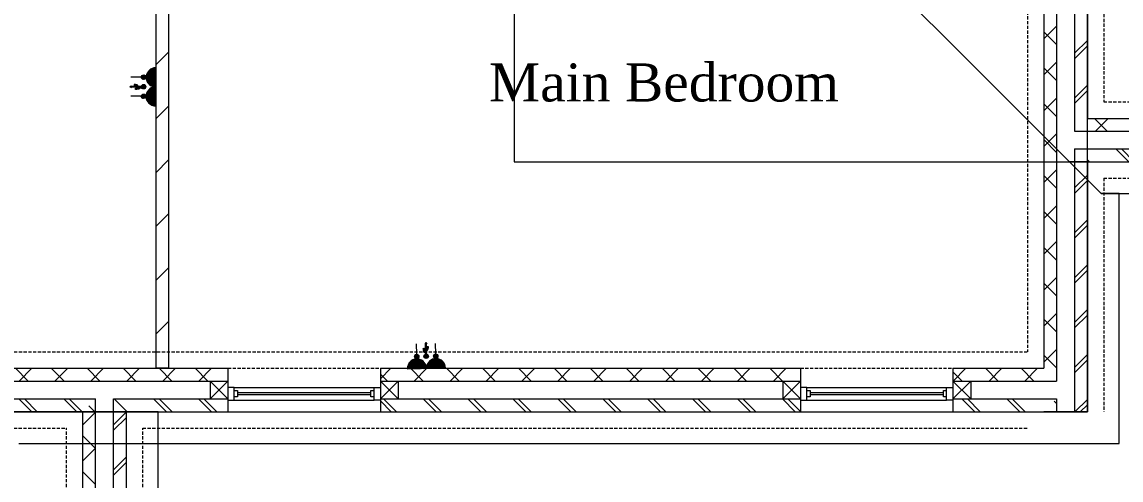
# Model space of a CAD drawing. Header units: millimetres. Extents: x -84100 to 168200, y 1000 to 58400.
# Drawn here: x 19504 to 28157, y 41045 to 44654 of the extents above; entities that cross this region are included whole.
import ezdxf

# ---------------------------------------------------------------- set-up
doc = ezdxf.new("R2010")
doc.units = ezdxf.units.MM
doc.header["$LTSCALE"] = 100
doc.linetypes.add('HIDDEN', pattern=[0.375, 0.25, -0.125])
for name, color, linetype, true_color in [('Block Cavity', 156, 'Continuous', 0x004080), ('Block Fill', 9, 'Continuous', 0xc0c0c0), ('Block Wall', 156, 'Continuous', 0x004080), ('Brick Cavity', 156, 'Continuous', 0x004080), ('Brick Fill', 1, 'Continuous', 0xff0000), ('Brick Wall', 156, 'Continuous', 0x004080), ('Cavity Fill', 6, 'Continuous', 0xff00ff), ('Electrical', 176, 'Continuous', 0x000080), ('Foundations', 6, 'HIDDEN', 0xff00ff), ('Roof', 1, 'Continuous', 0xff0000), ('Roof Perimeter', 1, 'Continuous', 0xff0000), ('Stud Wall', 156, 'Continuous', 0x004080), ('Walls', 156, 'Continuous', 0x004080)]:
    doc.layers.add(name, color=color, linetype=linetype, true_color=true_color)
for name, color, linetype in [('Opening Header', 7, 'HIDDEN'), ('Roof Line - Eaves', 7, 'Continuous'), ('Roof Line - Gable', 7, 'Continuous'), ('Roof Line - Valley', 7, 'Continuous'), ('Stud Wall Fill', 7, 'Continuous'), ('Window Detail', 7, 'Continuous'), ('Windows', 7, 'Continuous')]:
    doc.layers.add(name, color=color, linetype=linetype)
doc.styles.add('Times New Roman_00007FFEBFFD5370_00007FFEBFFD5370', font='', dxfattribs={"height": 0.2})
doc.styles.get('Times New Roman_00007FFEBFFD5370_00007FFEBFFD5370').set_extended_font_data('Times New Roman')

# ---------------------------------------------------------------- blocks, each defined once
blk = doc.blocks.new('Block64')
at = {"layer": 'Block Cavity', "color": 156, "linetype": 'Continuous', "lineweight": 18, "true_color": 0x004080}
for p, q in [((5020.714216, 242), (9917.714216, 242)), ((9917.714216, 242), (9917.714216, 102)), ((11117.714216, 242), (14425.714216, 242)), ((11117.714216, 242), (11117.714216, 102)), ((14425.714216, 242), (14425.714216, 102)), ((15625.714216, 242), (16442, 242)), ((15625.714216, 242), (15625.714216, 102))]:
    blk.add_line(p, q, dxfattribs=at)
at = {"layer": 'Block Cavity', "color": 6, "linetype": 'Continuous', "lineweight": 5, "true_color": 0xff00ff}
for p, q in [((9777.714216, 242), (9777.714216, 102)), ((14285.714216, 242), (14285.714216, 102))]:
    blk.add_line(p, q, dxfattribs=at)
at = {"layer": 'Block Fill', "color": 9, "linetype": 'Continuous', "lineweight": 5, "true_color": 0xc0c0c0}
for p, q in [((8344.060773, 242), (8244.060773, 342)), ((8272.790649, 242), (8372.790649, 342)), ((8626.903486, 242), (8526.903486, 342)), ((8555.633362, 242), (8655.633362, 342)), ((8909.746198, 242), (8809.746198, 342)), ((8838.476074, 242), (8938.476074, 342)), ((9192.588911, 242), (9092.588911, 342)), ((9121.318787, 242), (9221.318787, 342)), ((9475.431623, 242), (9375.431623, 342)), ((9404.161499, 242), (9504.161499, 342)), ((9758.274336, 242), (9658.274336, 342)), ((9687.004212, 242), (9787.004212, 342)), ((11201.217774, 342), (11117.714216, 258.496442)), ((11172.487898, 242), (11117.714216, 296.773682)), ((11455.330611, 242), (11355.330611, 342)), ((11384.060486, 242), (11484.060486, 342)), ((11738.173323, 242), (11638.173323, 342)), ((11666.903199, 242), (11766.903199, 342)), ((12021.016036, 242), (11921.016036, 342)), ((11949.745911, 242), (12049.745911, 342)), ((12303.858748, 242), (12203.858748, 342)), ((12232.588624, 242), (12332.588624, 342)), ((12586.701461, 242), (12486.701461, 342)), ((12515.431336, 242), (12615.431336, 342)), ((12869.544173, 242), (12769.544173, 342)), ((12798.274049, 242), (12898.274049, 342)), ((13152.386886, 242), (13052.386886, 342)), ((13081.116761, 242), (13181.116761, 342)), ((13435.229598, 242), (13335.229598, 342)), ((13363.959474, 242), (13463.959474, 342)), ((13718.07231, 242), (13618.07231, 342)), ((13646.802186, 242), (13746.802186, 342)), ((14000.915023, 242), (13900.915023, 342)), ((13929.644899, 242), (14029.644899, 342)), ((14283.757735, 242), (14183.757735, 342)), ((14212.487611, 242), (14312.487611, 342)), ((15697.971298, 242), (15625.714216, 314.257082)), ((15626.701173, 242), (15726.701173, 342)), ((15980.81401, 242), (15880.81401, 342)), ((15909.543886, 242), (16009.543886, 342)), ((16263.656723, 242), (16163.656723, 342)), ((16192.386598, 242), (16292.386598, 342))]:
    blk.add_line(p, q, dxfattribs=at)
at = {"layer": 'Block Wall', "color": 156, "linetype": 'Continuous', "lineweight": 18, "true_color": 0x004080}
for p, q in [((5020.714216, 342), (9917.714216, 342)), ((9917.714216, 342), (9917.714216, 242)), ((11117.714216, 342), (14425.714216, 342)), ((11117.714216, 342), (11117.714216, 242)), ((14425.714216, 342), (14425.714216, 242)), ((15625.714216, 342), (16342, 342)), ((15625.714216, 342), (15625.714216, 242))]:
    blk.add_line(p, q, dxfattribs=at)
at = {"layer": 'Brick Cavity', "color": 156, "linetype": 'Continuous', "lineweight": 18, "true_color": 0x004080}
for p, q in [((5020.714216, 102), (8875.714216, 102)), ((9015.714216, 102), (9917.714216, 102)), ((11117.714216, 102), (14425.714216, 102)), ((15625.714216, 102), (16442, 102))]:
    blk.add_line(p, q, dxfattribs=at)
at = {"layer": 'Brick Fill', "color": 1, "linetype": 'Continuous', "lineweight": 5, "true_color": 0xff0000}
for p, q in [((8373.928739, 0), (8271.928739, 102)), ((8416.355146, 0), (8314.355146, 102)), ((8727.48213, 0), (8625.48213, 102)), ((8769.908537, 0), (8667.908537, 102)), ((9123.461927, 0), (9021.461927, 102)), ((9434.588911, 0), (9332.588911, 102)), ((9477.015318, 0), (9375.015318, 102)), ((9788.142301, 0), (9686.142301, 102)), ((9830.568708, 0), (9728.568708, 102)), ((11244.782271, 0), (11142.782271, 102)), ((11555.909254, 0), (11453.909254, 102)), ((11598.335661, 0), (11496.335661, 102)), ((11909.462645, 0), (11807.462645, 102)), ((11951.889052, 0), (11849.889052, 102)), ((12263.016036, 0), (12161.016036, 102)), ((12305.442443, 0), (12203.442443, 102)), ((12616.569426, 0), (12514.569426, 102)), ((12658.995833, 0), (12556.995833, 102)), ((12970.122817, 0), (12868.122817, 102)), ((13012.549224, 0), (12910.549224, 102)), ((13323.676207, 0), (13221.676207, 102)), ((13366.102614, 0), (13264.102614, 102)), ((13677.229598, 0), (13575.229598, 102)), ((13719.656005, 0), (13617.656005, 102)), ((14030.782989, 0), (13928.782989, 102)), ((14073.209395, 0), (13971.209395, 102)), ((14384.336379, 0), (14282.336379, 102)), ((14324.762786, 102), (14425.714216, 1.04857)), ((15798.549942, 0), (15696.549942, 102)), ((15840.976348, 0), (15738.976348, 102)), ((16152.103332, 0), (16050.103332, 102)), ((16194.529739, 0), (16092.529739, 102)), ((11202.355864, 0), (11117.714216, 84.641648))]:
    blk.add_line(p, q, dxfattribs=at)
at = {"layer": 'Brick Wall', "color": 156, "linetype": 'Continuous', "lineweight": 18, "true_color": 0x004080}
for p, q in [((9917.714216, 102), (9917.714216, 0)), ((11117.714216, 102), (11117.714216, 0)), ((14425.714216, 102), (14425.714216, 0)), ((15625.714216, 102), (15625.714216, 0)), ((5020.714216, 0), (8775.714216, 0)), ((9117.714216, 0), (9917.714216, 0)), ((11117.714216, 0), (14425.714216, 0)), ((15625.714216, 0), (16342, 0))]:
    blk.add_line(p, q, dxfattribs=at)
at = {"layer": 'Cavity Fill', "color": 6, "linetype": 'Continuous', "lineweight": 5, "true_color": 0xff00ff}
for p, q in [((9917.714216, 242), (9777.714216, 102)), ((9777.714216, 242), (9917.714216, 102)), ((11117.714216, 242), (11257.714216, 102)), ((11257.714216, 242), (11117.714216, 102)), ((11257.714216, 242), (11257.714216, 102)), ((14425.714216, 242), (14285.714216, 102)), ((14285.714216, 242), (14425.714216, 102)), ((15625.714216, 242), (15765.714216, 102)), ((15765.714216, 242), (15625.714216, 102)), ((15765.714216, 242), (15765.714216, 102))]:
    blk.add_line(p, q, dxfattribs=at)
at = {"layer": 'Foundations', "color": 6, "linetype": 'HIDDEN', "lineweight": 5, "true_color": 0xff00ff}
for p, q in [((471, 471), (9398.429424, 471)), ((9398.429424, 471), (16213, 471)), ((2194.714216, -129), (8646.714216, -129)), ((9246.714216, -129), (16213, -129))]:
    blk.add_line(p, q, dxfattribs=at)
blk = doc.blocks.new('Block94')
at = {"layer": 'Block Cavity', "color": 156, "linetype": 'Continuous', "lineweight": 18, "true_color": 0x004080}
for p, q in [((-102, 242), (2145, 242)), ((2145, 242), (2145, 102)), ((3345, 242), (4100, 242)), ((3345, 242), (3345, 102))]:
    blk.add_line(p, q, dxfattribs=at)
at = {"layer": 'Block Cavity', "color": 6, "linetype": 'Continuous', "lineweight": 5, "true_color": 0xff00ff}
blk.add_line((2005, 242), (2005, 102), dxfattribs=at)
at = {"layer": 'Block Fill', "color": 9, "linetype": 'Continuous', "lineweight": 5, "true_color": 0xc0c0c0}
for p, q in [((155.924156, 242), (55.924156, 342)), ((63.490015, 242), (163.490015, 342)), ((438.766868, 242), (338.766868, 342)), ((346.332728, 242), (446.332728, 342)), ((721.609581, 242), (621.609581, 342)), ((629.17544, 242), (729.17544, 342)), ((1004.452293, 242), (904.452293, 342)), ((912.018153, 242), (1012.018153, 342)), ((1287.295006, 242), (1187.295006, 342)), ((1194.860865, 242), (1294.860865, 342)), ((1570.137718, 242), (1470.137718, 342)), ((1477.703578, 242), (1577.703578, 342)), ((1852.980431, 242), (1752.980431, 342)), ((1760.54629, 242), (1860.54629, 342)), ((2135.823143, 242), (2035.823143, 342)), ((2043.389003, 242), (2143.389003, 342)), ((3550.036705, 242), (3450.036705, 342)), ((3457.602565, 242), (3557.602565, 342)), ((3832.879418, 242), (3732.879418, 342)), ((3740.445278, 242), (3840.445278, 342)), ((4023.28799, 242), (4061.643995, 280.356005))]:
    blk.add_line(p, q, dxfattribs=at)
at = {"layer": 'Block Wall', "color": 156, "linetype": 'Continuous', "lineweight": 18, "true_color": 0x004080}
for p, q in [((0, 342), (2145, 342)), ((2145, 342), (2145, 242)), ((3345, 342), (4000, 342)), ((3345, 342), (3345, 242))]:
    blk.add_line(p, q, dxfattribs=at)
at = {"layer": 'Brick Cavity', "color": 156, "linetype": 'Continuous', "lineweight": 18, "true_color": 0x004080}
for p, q in [((-102, 102), (2145, 102)), ((3345, 102), (4240, 102))]:
    blk.add_line(p, q, dxfattribs=at)
at = {"layer": 'Brick Fill', "color": 1, "linetype": 'Continuous', "lineweight": 5, "true_color": 0xff0000}
for p, q in [((327.213478, 0), (225.213478, 102)), ((369.639884, 0), (267.639884, 102)), ((680.766868, 0), (578.766868, 102)), ((723.193275, 0), (621.193275, 102)), ((1034.320259, 0), (932.320259, 102)), ((1076.746666, 0), (974.746666, 102)), ((1387.873649, 0), (1285.873649, 102)), ((1430.300056, 0), (1328.300056, 102)), ((1741.42704, 0), (1639.42704, 102)), ((1783.853447, 0), (1681.853447, 102)), ((2094.980431, 0), (1992.980431, 102)), ((2137.406837, 0), (2035.406837, 102)), ((3509.193993, 0), (3407.193993, 102)), ((3551.6204, 0), (3449.6204, 102)), ((3862.747384, 0), (3760.747384, 102)), ((3905.17379, 0), (3803.17379, 102)), ((4216.300774, 0), (4114.300774, 102)), ((4258.727181, 0), (4156.727181, 102)), ((16.086494, 0), (0, 16.086494))]:
    blk.add_line(p, q, dxfattribs=at)
at = {"layer": 'Brick Wall', "color": 156, "linetype": 'Continuous', "lineweight": 18, "true_color": 0x004080}
for p, q in [((2145, 102), (2145, 0)), ((3345, 102), (3345, 0)), ((0, 0), (2145, 0)), ((3345, 0), (4342, 0))]:
    blk.add_line(p, q, dxfattribs=at)
at = {"layer": 'Cavity Fill', "color": 6, "linetype": 'Continuous', "lineweight": 5, "true_color": 0xff00ff}
for p, q in [((2145, 242), (2005, 102)), ((2005, 242), (2145, 102)), ((3345, 242), (3485, 102)), ((3485, 242), (3345, 102)), ((3485, 242), (3485, 102))]:
    blk.add_line(p, q, dxfattribs=at)
at = {"layer": 'Foundations', "color": 6, "linetype": 'HIDDEN', "lineweight": 5, "true_color": 0xff00ff}
for p, q in [((129, 471), (3871, 471)), ((129, -129), (4471, -129))]:
    blk.add_line(p, q, dxfattribs=at)
blk = doc.blocks.new('Block7556')
at = {"layer": 'Stud Wall', "color": 156, "linetype": 'Continuous', "lineweight": 18, "true_color": 0x004080}
for p, q in [((0, 0), (0, -3850)), ((-100, -28.201058), (-100, -3850)), ((0, -3850), (-100, -3850))]:
    blk.add_line(p, q, dxfattribs=at)
at = {"layer": 'Stud Wall Fill', "color": 7, "linetype": 'Continuous', "lineweight": 5}
for p, q in [((0, -1361.397594), (-100, -1461.397594)), ((0, -1785.661663), (-100, -1885.661663)), ((0, -2209.925731), (-100, -2309.925731)), ((0, -2634.1898), (-100, -2734.1898)), ((0, -3058.453869), (-100, -3158.453869)), ((0, -3482.717937), (-100, -3582.717937))]:
    blk.add_line(p, q, dxfattribs=at)
blk = doc.blocks.new('Block14650')
at = {"layer": 'Block Cavity', "color": 156, "linetype": 'Continuous', "lineweight": 18, "true_color": 0x004080}
for p, q in [((-242, -5602.683021), (-242, -12442)), ((-242, -12582), (-242, -12685))]:
    blk.add_line(p, q, dxfattribs=at)
at = {"layer": 'Block Fill', "color": 9, "linetype": 'Continuous', "lineweight": 5, "true_color": 0xc0c0c0}
for p, q in [((-242, -9646.802186), (-342, -9746.802186)), ((-242, -9791.916152), (-342, -9691.916152)), ((-242, -9929.644899), (-342, -10029.644899)), ((-242, -10074.758865), (-342, -9974.758865)), ((-242, -10212.487611), (-342, -10312.487611)), ((-242, -10357.601577), (-342, -10257.601577)), ((-242, -10495.330324), (-342, -10595.330324)), ((-242, -10640.44429), (-342, -10540.44429)), ((-242, -10778.173036), (-342, -10878.173036)), ((-242, -10923.287002), (-342, -10823.287002)), ((-242, -11061.015749), (-342, -11161.015749)), ((-242, -11206.129715), (-342, -11106.129715)), ((-242, -11343.858461), (-342, -11443.858461)), ((-242, -11488.972427), (-342, -11388.972427)), ((-242, -11626.701173), (-342, -11726.701173)), ((-242, -11771.81514), (-342, -11671.81514)), ((-242, -11909.543886), (-342, -12009.543886)), ((-242, -12054.657852), (-342, -11954.657852)), ((-242, -12192.386598), (-342, -12292.386598)), ((-242, -12337.500565), (-342, -12237.500565)), ((-242, -12620.343277), (-260.98182, -12601.361457))]:
    blk.add_line(p, q, dxfattribs=at)
at = {"layer": 'Block Wall', "color": 156, "linetype": 'Continuous', "lineweight": 18, "true_color": 0x004080}
for p, q in [((-342, -6546.690219), (-342, -12342)), ((-342, -12684), (-342, -12685)), ((-242, -12685), (-342, -12685))]:
    blk.add_line(p, q, dxfattribs=at)
at = {"layer": 'Brick Cavity', "color": 156, "linetype": 'Continuous', "lineweight": 18, "true_color": 0x004080}
for p, q in [((-102, -5602.683021), (-102, -10472.683021)), ((-102, -10612.683021), (-102, -12685))]:
    blk.add_line(p, q, dxfattribs=at)
at = {"layer": 'Brick Fill', "color": 1, "linetype": 'Continuous', "lineweight": 5, "true_color": 0xff0000}
for p, q in [((0, -9758.355577), (-102, -9860.355577)), ((0, -9800.781984), (-102, -9902.781984)), ((0, -10111.908967), (-102, -10213.908967)), ((0, -10154.335374), (-102, -10256.335374)), ((0, -10819.015749), (-102, -10921.015749)), ((0, -10861.442155), (-102, -10963.442155)), ((0, -11172.569139), (-102, -11274.569139)), ((0, -11214.995546), (-102, -11316.995546)), ((0, -11526.12253), (-102, -11628.12253)), ((0, -11568.548937), (-102, -11670.548937)), ((0, -11879.67592), (-102, -11981.67592)), ((0, -11922.102327), (-102, -12024.102327)), ((0, -12233.229311), (-102, -12335.229311)), ((0, -12275.655718), (-102, -12377.655718)), ((0, -12586.782702), (-98.217298, -12685)), ((0, -12629.209108), (-55.790892, -12685))]:
    blk.add_line(p, q, dxfattribs=at)
at = {"layer": 'Brick Wall', "color": 156, "linetype": 'Continuous', "lineweight": 18, "true_color": 0x004080}
for p, q in [((0, -5602.683021), (0, -10372.683021)), ((0, -10714.683021), (0, -12685)), ((0, -12685), (-242, -12685))]:
    blk.add_line(p, q, dxfattribs=at)
at = {"layer": 'Foundations', "color": 6, "linetype": 'HIDDEN', "lineweight": 5, "true_color": 0xff00ff}
for p, q in [((129, -2501.683021), (129, -10243.683021)), ((-471, -6531.119368), (-471, -12213)), ((129, -10843.683021), (129, -12685))]:
    blk.add_line(p, q, dxfattribs=at)
blk = doc.blocks.new('Block15928')
at = {"layer": 'Block Cavity', "color": 156, "linetype": 'Continuous', "lineweight": 18, "true_color": 0x004080}
blk.add_line((-242, 242), (-242, 3604), dxfattribs=at)
at = {"layer": 'Block Fill', "color": 9, "linetype": 'Continuous', "lineweight": 5, "true_color": 0xc0c0c0}
for p, q in [((-242, 3495.18927), (-295.866698, 3549.055968)), ((-242, 3498.39543), (-342, 3398.39543)), ((-242, 3212.346557), (-342, 3312.346557)), ((-242, 3215.552717), (-342, 3115.552717)), ((-242, 2929.503845), (-342, 3029.503845))]:
    blk.add_line(p, q, dxfattribs=at)
at = {"layer": 'Block Wall', "color": 156, "linetype": 'Continuous', "lineweight": 18, "true_color": 0x004080}
blk.add_line((-342, 342), (-342, 3502), dxfattribs=at)
at = {"layer": 'Brick Cavity', "color": 156, "linetype": 'Continuous', "lineweight": 18, "true_color": 0x004080}
blk.add_line((-102, 102), (-102, 3604), dxfattribs=at)
at = {"layer": 'Brick Fill', "color": 1, "linetype": 'Continuous', "lineweight": 5, "true_color": 0xff0000}
for p, q in [((0, 3499.979124), (-102, 3397.979124)), ((0, 3457.552717), (-102, 3355.552717)), ((0, 3146.425733), (-102, 3044.425733)), ((0, 3103.999326), (-102, 3001.999326))]:
    blk.add_line(p, q, dxfattribs=at)
at = {"layer": 'Brick Wall', "color": 156, "linetype": 'Continuous', "lineweight": 18, "true_color": 0x004080}
blk.add_line((0, 0), (0, 3502), dxfattribs=at)
at = {"layer": 'Foundations', "color": 6, "linetype": 'HIDDEN', "lineweight": 5, "true_color": 0xff00ff}
for p, q in [((-471, 471), (-471, 3373)), ((129, -129), (129, 3373))]:
    blk.add_line(p, q, dxfattribs=at)
blk = doc.blocks.new('Block39495')
at = {"layer": 'Electrical', "color": 176, "linetype": 'Continuous', "lineweight": 5, "true_color": 0x000080}
for p, q in [((73.049457, 91.978551), (67.264665, 79.873338)), ((73.263709, 79.980464), (73.049457, 91.978551)), ((73.049457, 91.978551), (79.262752, 80.087589)), ((0, 0), (-1.472979, 82.486849)), ((54.495561, 36.469351), (54.303593, 47.219533)), ((57.602193, 35.698738), (57.380732, 48.10057)), ((60.487461, 36.469404), (60.291663, 47.434049)), ((67.264665, 79.873338), (79.262752, 80.087589)), ((69.27504, -32.707639), (68.688016, 0.165685)), ((79.262752, 80.087589), (69.264346, 79.909046)), ((72.288875, -33.455605), (70.157061, 85.925944)), ((75.293022, -33.661062), (73.263709, 79.980464)), ((78.287918, -33.34848), (76.156105, 86.03307)), ((81.273127, -32.493387), (80.686103, 0.379936)), ((83.496047, 47.025847), (83.281795, 59.023934)), ((86.495569, 47.07941), (86.281317, 59.077497)), ((89.495091, 47.132972), (89.280839, 59.13106)), ((132.795458, -14.327063), (152.22191, 2.573808)), ((133.089023, -18.048092), (155.866519, 1.768163)), ((133.557867, -9.687344), (147.521327, 2.460764)), ((134.00439, -21.228158), (158.889326, 0.421554)), ((149.97609, 2.678144), (148.50311, 85.164994)), ((-72.979437, -113.82114), (13.711417, -38.400732)), ((-72.979437, -113.82114), (13.711417, -38.400732)), ((-72.943912, -109.813805), (9.737719, -37.881391)), ((-72.675312, -105.603696), (5.530945, -37.564825)), ((-72.130899, -101.153632), (1.048357, -37.488215)), ((-71.249085, -96.410032), (-3.77163, -37.70514)), ((-69.935268, -91.290592), (-9.023622, -38.297905)), ((-68.313009, -113.737811), (17.483096, -39.095827)), ((-68.029864, -85.656476), (-14.8672, -39.405347)), ((-65.219726, -79.235247), (-21.615511, -41.2999)), ((-63.646582, -113.654482), (21.07612, -39.946352)), ((-60.678898, -71.308332), (-30.094513, -44.700141)), ((-58.980154, -113.571152), (24.508535, -40.936604)), ((-54.313726, -113.487823), (27.794574, -42.054204)), ((-49.647299, -113.404494), (30.945635, -43.289232)), ((-44.980871, -113.321165), (33.970962, -44.633648)), ((-40.314444, -113.237836), (36.878111, -46.080879)), ((-35.648016, -113.154507), (39.673292, -47.625521)), ((-30.981589, -113.071178), (42.361618, -49.263125)), ((-26.315161, -112.987849), (44.94729, -50.990038)), ((-21.648734, -112.90452), (47.433735, -52.803278)), ((-17.187417, -17.565347), (2.80151, -0.175127)), ((-16.982306, -112.821191), (49.823711, -54.700445)), ((-16.791844, -21.19763), (6.344111, -1.069518)), ((-16.626295, -13.100746), (-1.697786, -0.113052)), ((-15.804741, -24.315286), (9.295181, -2.478537)), ((-14.360078, -27.034868), (11.788692, -4.28563)), ((-12.512521, -29.403936), (13.879309, -6.443237)), ((-12.315879, -112.737862), (52.119389, -56.679651)), ((-12.26933, -5.333789), (-9.992926, -3.353335)), ((-10.273439, -31.43238), (15.578402, -8.941468)), ((-7.649451, -112.654533), (54.322405, -58.739471)), ((-7.616947, -33.09768), (16.860084, -11.802843)), ((-4.465461, -34.332339), (17.646772, -15.094859)), ((-2.983024, -112.571204), (56.433912, -60.878905)), ((-0.629859, -34.971822), (17.749344, -18.982051)), ((1.683404, -112.487875), (58.454598, -63.097351)), ((4.494392, -34.49019), (16.563267, -23.990357)), ((6.349831, -112.404546), (60.384714, -65.394593)), ((11.016259, -112.321217), (62.224072, -67.770794)), ((15.682686, -112.237887), (63.972042, -70.226502)), ((20.349114, -112.154558), (65.627541, -72.762659)), ((25.015542, -112.071229), (67.188999, -75.38063)), ((29.681969, -111.9879), (68.654325, -78.082236)), ((34.348397, -111.904571), (70.020847, -80.869801)), ((39.014824, -111.821242), (71.285236, -83.74622)), ((60.143899, -25.444107), (59.822026, -7.419224)), ((63.209908, -29.113812), (62.755061, -3.642394)), ((66.249969, -31.330479), (65.714043, -1.318601)), ((71.679817, -111.237939), (159.142272, -35.146243)), ((76.346244, -111.15461), (163.14638, -35.639128)), ((77.358956, -102.3207), (154.899951, -34.860602)), ((77.946147, -97.83342), (150.374586, -34.821208)), ((78.881483, -93.043255), (145.501076, -35.084698)), ((80.266059, -87.862256), (140.178327, -35.739022)), ((81.012672, -111.071281), (166.94467, -36.311071)), ((82.273267, -82.139571), (134.232944, -36.935032)), ((84.2471, -31.009101), (83.711174, -0.997224)), ((85.253359, -75.570484), (127.314679, -38.977444)), ((85.679099, -110.987952), (170.56141, -37.140963)), ((87.206082, -28.685308), (86.751235, -3.213891)), ((90.139117, -24.908478), (89.817244, -6.883595)), ((90.194736, -67.295094), (118.435127, -42.72616)), ((90.345527, -110.904622), (174.015283, -38.112547)), ((95.011954, -110.821293), (177.320984, -39.213041)), ((99.678382, -110.737964), (180.490261, -40.432222)), ((104.34481, -110.654635), (183.532625, -41.761816)), ((109.011237, -110.571306), (186.455845, -43.195064)), ((113.677665, -110.487977), (189.266303, -44.726416)), ((118.344092, -110.404648), (191.969251, -46.351299)), ((123.01052, -110.321319), (194.569009, -48.065957)), ((127.676947, -110.23799), (197.069105, -49.867321)), ((132.343375, -110.154661), (199.472385, -51.752914)), ((135.389778, -23.99931), (161.442112, -1.333969)), ((137.009802, -110.071332), (201.781096, -53.720781)), ((137.182696, -26.415913), (163.587368, -3.444042)), ((139.366551, -28.492403), (165.341687, -5.894226)), ((141.67623, -109.988003), (203.996948, -55.769435)), ((141.961702, -30.21107), (166.684709, -8.702234)), ((145.036573, -31.512383), (167.548013, -11.927595)), ((146.342657, -109.904674), (206.121157, -57.897817)), ((148.757155, -32.251933), (167.765605, -15.71472)), ((151.009085, -109.821345), (208.154477, -60.105272)), ((153.618056, -31.999413), (166.842877, -20.493916)), ((155.675512, -109.738016), (210.097218, -62.39153)), ((160.34194, -109.654687), (211.949253, -64.756702)), ((165.008367, -109.571357), (213.710016, -67.20128)), ((169.674795, -109.488028), (215.378486, -69.726152)), ((174.341223, -109.404699), (216.953164, -72.332622)), ((179.00765, -109.32137), (218.432036, -75.022443)), ((183.674078, -109.238041), (219.812513, -77.797867)), ((188.340505, -109.154712), (221.091363, -80.661705)), ((193.006933, -109.071383), (222.264615, -83.617414)), ((-72.979437, -113.82114), (226.972743, -108.464851)), ((43.681252, -111.737913), (72.443406, -86.715049)), ((48.347679, -111.654584), (73.490383, -89.780616)), ((53.014107, -111.571255), (74.420121, -92.948179)), ((57.680534, -111.487926), (75.22527, -96.224134)), ((62.346962, -111.404597), (75.896848, -99.616295)), ((67.013389, -111.321268), (76.423789, -103.134289)), ((76.553168, -104.229276), (77.193016, -104.21785)), ((197.67336, -108.988054), (223.327426, -86.669205)), ((202.339788, -108.904725), (224.273913, -89.822196)), ((207.006215, -108.821396), (225.096925, -93.082611)), ((211.672643, -108.738067), (225.78773, -96.458044)), ((216.33907, -108.654738), (226.335587, -99.957841)), ((221.005498, -108.571409), (226.727137, -103.593624)), ((225.671925, -108.48808), (226.945521, -107.380061))]:
    blk.add_line(p, q, dxfattribs=at)
for points in [[(71.535382, 8.710227), (71.507603, 8.711832), (71.426201, 8.717369), (71.294075, 8.727925), (71.114126, 8.744585), (70.889252, 8.768433), (70.622355, 8.800554), (70.316333, 8.842035), (69.974088, 8.89396), (69.598519, 8.957414), (69.192526, 9.033482), (68.759009, 9.123251), (68.300867, 9.227804), (67.821002, 9.348227), (67.322312, 9.485606), (66.807699, 9.641025), (66.280061, 9.81557), (65.742299, 10.010326), (65.197312, 10.226377), (64.648001, 10.46481), (64.097266, 10.72671), (63.548007, 11.013161), (63.003123, 11.325249), (62.465514, 11.664059), (61.938081, 12.030676), (61.423724, 12.426186), (60.925341, 12.851673), (60.445835, 13.308224), (59.988103, 13.796922), (59.555047, 14.318853), (59.149566, 14.875103), (58.774561, 15.466756), (58.43293, 16.094898), (58.117591, 16.760303), (57.819222, 17.460574), (57.537367, 18.19204), (57.271569, 18.951029), (57.021372, 19.733868), (56.78632, 20.536886), (56.565956, 21.356412), (56.359823, 22.188773), (56.167466, 23.030297), (55.988428, 23.877313), (55.822253, 24.72615), (55.668483, 25.573134), (55.526664, 26.414595), (55.396338, 27.24686), (55.277049, 28.066258), (55.168341, 28.869117), (55.069756, 29.651765), (54.98084, 30.41053), (54.901136, 31.141741), (54.830186, 31.841726), (54.767535, 32.506812), (54.712726, 33.133329), (54.665304, 33.717604), (54.62481, 34.255965), (54.59079, 34.744741), (54.562787, 35.18026), (54.540344, 35.558849), (54.523005, 35.876839), (54.510314, 36.130555), (54.501813, 36.316327), (54.497048, 36.430483), (54.495561, 36.469351)], [(71.481866, 11.451109), (71.458156, 11.455464), (71.388696, 11.4689), (71.275986, 11.491971), (71.122529, 11.525231), (70.930828, 11.569237), (70.703384, 11.624542), (70.442699, 11.691701), (70.151276, 11.771269), (69.831616, 11.8638), (69.486222, 11.969851), (69.117596, 12.089974), (68.72824, 12.224726), (68.320656, 12.374661), (67.897346, 12.540333), (67.460812, 12.722298), (67.013556, 12.92111), (66.558081, 13.137324), (66.096889, 13.371494), (65.632481, 13.624177), (65.167359, 13.895925), (64.704027, 14.187295), (64.244986, 14.49884), (63.792737, 14.831116), (63.349784, 15.184677), (62.918628, 15.560079), (62.501771, 15.957875), (62.101716, 16.378621), (61.720965, 16.822872), (61.362019, 17.291182), (61.027381, 17.784106), (60.719552, 18.302199), (60.441036, 18.846015), (60.185793, 19.41696), (59.945805, 20.014129), (59.720603, 20.634614), (59.509717, 21.275508), (59.312679, 21.9339), (59.129019, 22.606883), (58.95827, 23.291549), (58.79996, 23.984988), (58.653623, 24.684293), (58.518788, 25.386555), (58.394986, 26.088866), (58.281749, 26.788317), (58.178608, 27.481999), (58.085093, 28.167005), (58.000736, 28.840426), (57.925067, 29.499354), (57.857618, 30.140879), (57.79792, 30.762094), (57.745503, 31.36009), (57.699899, 31.931959), (57.660638, 32.474792), (57.627252, 32.985681), (57.599271, 33.461718), (57.576227, 33.899993), (57.557651, 34.297599), (57.543073, 34.651627), (57.532024, 34.959169), (57.524036, 35.217316), (57.51864, 35.42316), (57.515366, 35.573792), (57.513745, 35.666305), (57.513309, 35.697788)], [(71.433365, 14.452954), (71.414845, 14.456237), (71.360588, 14.466483), (71.272547, 14.484284), (71.152674, 14.510234), (71.002922, 14.544925), (70.825244, 14.588951), (70.621592, 14.642905), (70.39392, 14.707379), (70.144179, 14.782968), (69.874323, 14.870263), (69.586305, 14.969858), (69.282077, 15.082347), (68.963592, 15.208321), (68.632803, 15.348375), (68.291662, 15.503102), (67.942122, 15.673093), (67.586137, 15.858943), (67.225658, 16.061245), (66.862639, 16.280591), (66.499032, 16.517575), (66.13679, 16.77279), (65.777865, 17.046829), (65.424211, 17.340285), (65.077781, 17.65375), (64.740526, 17.987819), (64.4144, 18.343084), (64.101355, 18.720138), (63.803345, 19.119575), (63.522322, 19.541987), (63.260238, 19.987967), (63.019047, 20.458109), (62.800701, 20.953006), (62.600483, 21.473768), (62.412134, 22.019303), (62.235292, 22.586903), (62.069595, 23.173858), (61.914682, 23.777462), (61.770191, 24.395003), (61.635762, 25.023774), (61.511031, 25.661066), (61.395639, 26.30417), (61.289224, 26.950377), (61.191423, 27.596978), (61.101875, 28.241265), (61.02022, 28.880529), (60.946095, 29.51206), (60.87914, 30.133151), (60.818991, 30.741092), (60.765289, 31.333174), (60.717671, 31.90669), (60.675776, 32.458929), (60.639243, 32.987183), (60.60771, 33.488744), (60.580815, 33.960902), (60.558198, 34.400948), (60.539496, 34.806175), (60.524348, 35.173872), (60.512392, 35.501332), (60.503268, 35.785845), (60.496613, 36.024703), (60.492067, 36.215197), (60.489267, 36.354617), (60.487852, 36.440256), (60.487461, 36.469404)], [(77.114886, 32.341339), (77.126723, 32.353351), (77.161383, 32.38878), (77.217589, 32.446713), (77.294065, 32.52624), (77.389532, 32.626448), (77.502715, 32.746426), (77.632337, 32.885262), (77.77712, 33.042043), (77.935787, 33.21586), (78.107062, 33.405799), (78.289668, 33.610949), (78.482328, 33.830399), (78.683764, 34.063236), (78.892701, 34.308549), (79.10786, 34.565426), (79.327966, 34.832955), (79.551741, 35.110225), (79.777908, 35.396325), (80.00519, 35.690341), (80.232311, 35.991363), (80.457994, 36.298478), (80.680961, 36.610776), (80.899935, 36.927344), (81.113641, 37.247271), (81.3208, 37.569644), (81.520136, 37.893553), (81.710373, 38.218085), (81.890232, 38.542329), (82.058437, 38.865373), (82.213712, 39.186305), (82.354779, 39.504213), (82.480362, 39.818187), (82.593466, 40.131388), (82.698161, 40.447045), (82.794762, 40.764346), (82.883586, 41.082478), (82.964949, 41.400626), (83.039166, 41.717978), (83.106553, 42.033721), (83.167428, 42.347042), (83.222104, 42.657127), (83.2709, 42.963163), (83.31413, 43.264338), (83.352111, 43.559838), (83.385159, 43.848849), (83.413589, 44.13056), (83.437718, 44.404156), (83.457862, 44.668824), (83.474337, 44.923752), (83.487458, 45.168126), (83.497543, 45.401133), (83.504906, 45.621959), (83.509864, 45.829793), (83.512733, 46.02382), (83.513829, 46.203228), (83.513468, 46.367203), (83.511966, 46.514932), (83.509638, 46.645602), (83.506802, 46.7584), (83.503773, 46.852512), (83.500867, 46.927126), (83.4984, 46.981429), (83.496688, 47.014607), (83.496047, 47.025847)], [(77.168449, 29.341817), (77.186053, 29.354463), (77.237593, 29.391831), (77.321164, 29.453069), (77.434858, 29.537323), (77.576769, 29.64374), (77.74499, 29.771467), (77.937615, 29.919651), (78.152737, 30.087438), (78.388449, 30.273975), (78.642845, 30.478409), (78.914018, 30.699888), (79.200062, 30.937556), (79.499069, 31.190563), (79.809134, 31.458053), (80.12835, 31.739175), (80.454809, 32.033074), (80.786606, 32.338898), (81.121834, 32.655794), (81.458586, 32.982908), (81.794955, 33.319387), (82.129036, 33.664377), (82.458921, 34.017027), (82.782703, 34.376481), (83.098477, 34.741888), (83.404335, 35.112395), (83.698371, 35.487146), (83.978678, 35.865291), (84.24335, 36.245975), (84.490479, 36.628345), (84.718161, 37.011549), (84.924487, 37.394732), (85.107551, 37.777042), (85.271822, 38.161839), (85.423369, 38.552273), (85.562684, 38.947173), (85.69026, 39.345368), (85.806589, 39.745688), (85.912163, 40.146961), (86.007475, 40.548017), (86.093018, 40.947686), (86.169283, 41.344796), (86.236764, 41.738176), (86.295953, 42.126656), (86.347342, 42.509066), (86.391424, 42.884234), (86.428691, 43.250989), (86.459635, 43.608162), (86.48475, 43.95458), (86.504528, 44.289074), (86.51946, 44.610473), (86.53004, 44.917605), (86.536759, 45.2093), (86.540112, 45.484388), (86.540589, 45.741697), (86.538683, 45.980057), (86.534887, 46.198298), (86.529694, 46.395247), (86.523595, 46.569735), (86.517083, 46.720591), (86.510651, 46.846643), (86.504791, 46.946723), (86.499996, 47.019657), (86.496758, 47.064276), (86.495569, 47.07941)], [(77.222012, 26.342295), (77.244764, 26.354039), (77.311386, 26.388876), (77.419423, 26.446217), (77.566421, 26.525472), (77.749925, 26.626049), (77.967483, 26.747359), (78.21664, 26.888811), (78.494941, 27.049815), (78.799933, 27.229781), (79.129162, 27.428119), (79.480174, 27.644237), (79.850514, 27.877547), (80.237728, 28.127457), (80.639363, 28.393378), (81.052965, 28.674718), (81.476079, 28.970888), (81.906251, 29.281298), (82.341027, 29.605356), (82.777954, 29.942474), (83.214576, 30.29206), (83.648441, 30.653524), (84.077094, 31.026276), (84.49808, 31.409726), (84.908947, 31.803283), (85.307239, 32.206357), (85.690503, 32.618358), (86.056285, 33.038695), (86.402131, 33.466779), (86.725586, 33.902018), (87.024197, 34.343823), (87.295509, 34.791603), (87.537068, 35.244768), (87.754655, 35.706498), (87.956087, 36.179245), (88.141971, 36.661324), (88.312915, 37.151051), (88.469523, 37.646744), (88.612403, 38.146717), (88.742161, 38.649289), (88.859403, 39.152774), (88.964736, 39.65549), (89.058766, 40.155752), (89.142099, 40.651877), (89.215343, 41.142181), (89.279102, 41.62498), (89.333984, 42.098591), (89.380595, 42.561331), (89.419541, 43.011514), (89.451429, 43.447458), (89.476865, 43.867479), (89.496455, 44.269893), (89.510806, 44.653017), (89.520525, 45.015166), (89.526217, 45.354657), (89.528489, 45.669807), (89.527948, 45.958932), (89.525199, 46.220347), (89.520849, 46.45237), (89.515505, 46.653317), (89.509773, 46.821503), (89.504259, 46.955245), (89.49957, 47.05286), (89.496311, 47.112664), (89.495091, 47.132972)]]:
    blk.add_lwpolyline(points, dxfattribs=at)
blk.add_lwpolyline([(80.496525, 46.972284), (92.494612, 47.186535), (92.280361, 59.184623), (80.282274, 58.970371)], close=True, dxfattribs=at)
for centre, radius in [((0.31245, -17.49721), 17.5), ((57.491462, 41.899654), 6.201904), ((74.980572, -16.163851), 17.5), ((150.28854, -14.819066), 17.5)]:
    blk.add_circle(centre, radius, dxfattribs=at)
for centre, start, end in [((2.008608, -112.482067), 6.317461, 181.02303), ((151.984698, -109.803923), 1.02303, 175.728597)]:
    blk.add_arc(centre, 75, start, end, dxfattribs=at)
blk = doc.blocks.new('Block45047')
at = {"layer": 'Electrical', "color": 176, "linetype": 'Continuous', "lineweight": 5, "true_color": 0x000080}
for p, q in [((113.161529, 92.21225), (43.632994, 176.285438)), ((113.194865, 96.879302), (44.931012, 179.423251)), ((113.228201, 101.546354), (46.336235, 182.431431)), ((113.261537, 106.213407), (47.842103, 185.317913)), ((113.294873, 110.880459), (49.443224, 188.089216)), ((113.328209, 115.547512), (51.135161, 190.750706)), ((113.361545, 120.214564), (52.914265, 193.306793)), ((113.394881, 124.881617), (54.777557, 195.761082)), ((113.428217, 129.548669), (56.722632, 198.116479)), ((113.461554, 134.215721), (58.747591, 200.375281)), ((113.49489, 138.882774), (60.850991, 202.539234)), ((113.528226, 143.549826), (63.031804, 204.60958)), ((113.561562, 148.216879), (65.289393, 206.587089)), ((113.594898, 152.883931), (67.623496, 208.472077)), ((113.628234, 157.550983), (70.034221, 210.264415)), ((113.66157, 162.218036), (72.522047, 211.963524)), ((113.694906, 166.885088), (75.087834, 213.568363)), ((113.728242, 171.552141), (77.732849, 215.0774)), ((113.761578, 176.219193), (80.458795, 216.488576)), ((113.794914, 180.886246), (83.267857, 217.799249)), ((113.828251, 185.553298), (86.162766, 219.006117)), ((113.861587, 190.22035), (89.146877, 220.105124)), ((113.894923, 194.887403), (92.22428, 221.091322)), ((113.928259, 199.554455), (95.399944, 221.958703)), ((113.961595, 204.221508), (98.679911, 222.699962)), ((113.994931, 208.88856), (102.071557, 223.306181)), ((114.028267, 213.555613), (105.583955, 223.766388)), ((114.061603, 218.222665), (109.228389, 224.066938)), ((111.96143, -75.801638), (114.104232, 224.190709)), ((114.094939, 222.889717), (113.019101, 224.19061)), ((1.071401, 149.996174), (-81.426494, 150.585444)), ((-44.902711, 87.645312), (-56.902405, 87.731024)), ((-44.881283, 90.645236), (-56.880977, 90.730948)), ((13.022646, 133.274), (1.227356, 147.536744)), ((17.641859, 132.395858), (1.23184, 152.238684)), ((21.369064, 132.596323), (2.128332, 155.862017)), ((24.571016, 133.431917), (3.550077, 158.85022)), ((27.37593, 134.747605), (5.368859, 161.358329)), ((30.856095, 86.461836), (5.381267, 86.643799)), ((29.836593, 136.47956), (7.531893, 163.450173)), ((27.153757, 89.488358), (9.126461, 89.617124)), ((31.967021, 138.61083), (10.025162, 165.1427)), ((33.750017, 141.162212), (12.865863, 166.415116)), ((35.127782, 144.203595), (16.111795, 167.19753)), ((35.960098, 147.904529), (19.903175, 167.320394)), ((35.829157, 152.770224), (24.657813, 166.278497)), ((99.751147, 75.476411), (38.568998, 149.457235)), ((94.985858, 76.531187), (38.71059, 144.578662)), ((104.222348, 74.777242), (38.721494, 153.980202)), ((112.994848, 68.876987), (39.113084, 158.214057)), ((89.841086, 78.044831), (39.231666, 139.24122)), ((113.028184, 73.54404), (39.705898, 162.204594)), ((84.170359, 80.194453), (40.278696, 133.267801)), ((113.061521, 78.211092), (40.472572, 165.984902)), ((113.094857, 82.878145), (41.392606, 169.579769)), ((77.677814, 83.33781), (42.147544, 126.300646)), ((113.128193, 87.545197), (42.450217, 173.008277)), ((69.52852, 88.48449), (45.673142, 117.330168)), ((-90.123915, 75.325673), (-78.081365, 81.239808)), ((-78.124221, 75.239961), (-90.123915, 75.325673)), ((-90.123915, 75.325673), (-78.167077, 69.240114)), ((35.252041, 71.430054), (-84.145496, 72.282893)), ((35.294897, 77.429901), (-84.10264, 78.28274)), ((0, 0), (-82.497895, 0.589271)), ((-78.167077, 69.240114), (-78.081365, 81.239808)), ((-78.081365, 81.239808), (-78.152792, 71.240063)), ((35.532522, 74.428127), (-78.124221, 75.239961)), ((-44.924139, 84.645389), (-56.923833, 84.731101)), ((-34.247796, 58.4765), (-46.651289, 58.565096)), ((-34.946103, 61.380129), (-45.912216, 61.458458)), ((-35.09582, 55.3901), (-45.847441, 55.466897)), ((17.130253, -17.6211), (0.245097, 2.796257)), ((20.771289, -17.316441), (1.227758, 6.315396)), ((34.428976, 68.435856), (1.55125, 68.670697)), ((34.514688, 80.43555), (1.636962, 80.670391)), ((23.912644, -16.407573), (2.7101, 9.230325)), ((32.976633, 65.446154), (2.960736, 65.660553)), ((33.105201, 83.445694), (3.089305, 83.660094)), ((26.667486, -15.031338), (4.578954, 11.677888)), ((30.684671, 62.462448), (5.209842, 62.644411)), ((29.081994, -13.243574), (6.788142, 13.713922)), ((26.939477, 59.489123), (8.91218, 59.617889)), ((31.165771, -11.055893), (9.328062, 15.350039)), ((32.896951, -8.441856), (12.220579, 16.5598)), ((34.209997, -5.322216), (15.53123, 17.263957)), ((34.945152, -1.503796), (19.419771, 17.269335)), ((34.591754, 3.630892), (24.396867, 15.958444)), ((99.319089, -74.636736), (37.502706, 0.110998)), ((103.754155, -75.29221), (37.691337, 4.59027)), ((107.956235, -75.66596), (38.112954, 8.787817)), ((111.96143, -75.801638), (38.731456, 12.747292)), ((111.96143, -75.801638), (38.731456, 12.747292)), ((111.994766, -71.134585), (39.520609, 16.500419)), ((112.028102, -66.467533), (40.460677, 20.071061)), ((112.061438, -61.80048), (41.536414, 23.477652)), ((112.094774, -57.133428), (42.7358, 26.734729)), ((112.12811, -52.466376), (44.049205, 29.853936)), ((112.161446, -47.799323), (45.46882, 32.844713)), ((112.194782, -43.132271), (46.988264, 35.71478)), ((112.228118, -38.465218), (48.60229, 38.470478)), ((112.261454, -33.798166), (50.306579, 41.117032)), ((112.29479, -29.131113), (52.097582, 43.658732)), ((112.328127, -24.464061), (53.972405, 46.099077)), ((112.361463, -19.797009), (55.928717, 48.440887)), ((112.394799, -15.129956), (57.964686, 50.686376)), ((112.428135, -10.462904), (60.078928, 52.837218)), ((112.461471, -5.795851), (62.270471, 54.894589)), ((112.494807, -1.128799), (64.538732, 56.859193)), ((112.528143, 3.538253), (66.8835, 58.731286)), ((112.561479, 8.205306), (69.304935, 60.510674)), ((112.594815, 12.872358), (71.803566, 62.196717)), ((112.628151, 17.539411), (74.38031, 63.788306)), ((112.661487, 22.206463), (77.036493, 65.28384)), ((112.694824, 26.873516), (79.773881, 66.68118)), ((112.72816, 31.540568), (82.594732, 67.977599)), ((112.761496, 36.20762), (85.501857, 69.169695)), ((112.794832, 40.874673), (88.498707, 70.253297)), ((112.828168, 45.541725), (91.589485, 71.223322)), ((112.861504, 50.208778), (94.779298, 72.073595)), ((112.89484, 54.87583), (98.074354, 72.796609)), ((112.928176, 59.542883), (101.482242, 73.383188)), ((112.961512, 64.209935), (105.012308, 73.822031)), ((106.110187, 73.924001), (106.114758, 74.563933)), ((12.681073, -16.948559), (0.07058, -1.700081)), ((5.025446, -12.398816), (3.10251, -10.073622)), ((94.599012, -73.63663), (37.599087, -4.712906)), ((89.514011, -72.195261), (38.060391, -9.978073)), ((83.929281, -70.149625), (39.021424, -15.847506)), ((77.5803, -67.179864), (40.746709, -22.641065)), ((69.769361, -62.442319), (43.933951, -31.202408))]:
    blk.add_line(p, q, dxfattribs=at)
blk.add_lwpolyline([(-44.945567, 81.645465), (-44.859855, 93.645159), (-56.859549, 93.730871), (-56.945261, 81.731177)], close=True, dxfattribs=at)
for points in [[(-27.403795, 77.877748), (-27.415997, 77.895663), (-27.452065, 77.948121), (-27.511195, 78.033197), (-27.592581, 78.148961), (-27.695418, 78.293488), (-27.8189, 78.464849), (-27.962223, 78.661118), (-28.12458, 78.880366), (-28.305168, 79.120667), (-28.503179, 79.380094), (-28.71781, 79.656718), (-28.948255, 79.948613), (-29.193709, 80.253851), (-29.453365, 80.570505), (-29.72642, 80.896648), (-30.012068, 81.230351), (-30.309503, 81.569689), (-30.61792, 81.912733), (-30.936515, 82.257556), (-31.264481, 82.602231), (-31.601013, 82.94483), (-31.945307, 83.283426), (-32.296556, 83.616092), (-32.653956, 83.940901), (-33.016701, 84.255924), (-33.383987, 84.559235), (-33.755007, 84.848907), (-34.128956, 85.123011), (-34.50503, 85.379621), (-34.882423, 85.61681), (-35.260329, 85.832649), (-35.637943, 86.025212), (-36.018514, 86.19905), (-36.405039, 86.360308), (-36.796333, 86.509451), (-37.191215, 86.64694), (-37.588502, 86.773238), (-37.987011, 86.888809), (-38.385559, 86.994117), (-38.782965, 87.089622), (-39.178044, 87.17579), (-39.569615, 87.253083), (-39.956495, 87.321963), (-40.3375, 87.382895), (-40.711449, 87.43634), (-41.077159, 87.482762), (-41.433446, 87.522625), (-41.779129, 87.556391), (-42.113024, 87.584523), (-42.433948, 87.607484), (-42.74072, 87.625737), (-43.032157, 87.639746), (-43.307075, 87.649973), (-43.564292, 87.656882), (-43.802625, 87.660935), (-44.020892, 87.662595), (-44.217909, 87.662326), (-44.392495, 87.66059), (-44.543467, 87.657851), (-44.669641, 87.654572), (-44.769835, 87.651215), (-44.842866, 87.648245), (-44.887553, 87.646123), (-44.902711, 87.645312)], [(-24.403872, 77.85632), (-24.415043, 77.879359), (-24.448204, 77.946831), (-24.502827, 78.056267), (-24.578382, 78.2052), (-24.674341, 78.391162), (-24.790175, 78.611684), (-24.925356, 78.864298), (-25.079353, 79.146537), (-25.25164, 79.455932), (-25.441686, 79.790016), (-25.648964, 80.14632), (-25.872943, 80.522376), (-26.113097, 80.915716), (-26.368895, 81.323872), (-26.63981, 81.744377), (-26.925311, 82.174761), (-27.224872, 82.612558), (-27.537962, 83.055298), (-27.864052, 83.500515), (-28.202616, 83.945739), (-28.553122, 84.388503), (-28.915044, 84.826339), (-29.287851, 85.256778), (-29.671015, 85.677354), (-30.064008, 86.085597), (-30.4663, 86.479039), (-30.877363, 86.855213), (-31.296669, 87.211651), (-31.723687, 87.545884), (-32.15789, 87.855444), (-32.598749, 88.137864), (-33.045735, 88.390675), (-33.501882, 88.619735), (-33.969446, 88.83292), (-34.446727, 89.030797), (-34.932029, 89.213927), (-35.423652, 89.382877), (-35.919899, 89.538209), (-36.41907, 89.680489), (-36.919467, 89.810279), (-37.419393, 89.928145), (-37.917148, 90.034649), (-38.411035, 90.130357), (-38.899355, 90.215833), (-39.38041, 90.29164), (-39.852502, 90.358343), (-40.313931, 90.416506), (-40.763001, 90.466692), (-41.198011, 90.509467), (-41.617265, 90.545393), (-42.019064, 90.575036), (-42.401709, 90.598959), (-42.763502, 90.617727), (-43.102746, 90.631903), (-43.41774, 90.642052), (-43.706788, 90.648737), (-43.968191, 90.652523), (-44.20025, 90.653974), (-44.401267, 90.653655), (-44.569544, 90.652128), (-44.703382, 90.649959), (-44.801084, 90.647711), (-44.86095, 90.645949), (-44.881283, 90.645236)], [(-30.403719, 77.899176), (-30.415431, 77.91131), (-30.449982, 77.946845), (-30.506493, 78.004482), (-30.584083, 78.082921), (-30.681874, 78.180864), (-30.798985, 78.29701), (-30.934538, 78.430061), (-31.087652, 78.578718), (-31.257448, 78.74168), (-31.443046, 78.91765), (-31.643568, 79.105326), (-31.858134, 79.303411), (-32.085863, 79.510604), (-32.325877, 79.725607), (-32.577296, 79.94712), (-32.83924, 80.173844), (-33.11083, 80.404479), (-33.391187, 80.637727), (-33.67943, 80.872288), (-33.974681, 81.106862), (-34.27606, 81.34015), (-34.582687, 81.570853), (-34.893682, 81.797672), (-35.208167, 82.019308), (-35.525262, 82.23446), (-35.844087, 82.441831), (-36.163763, 82.640119), (-36.48341, 82.828027), (-36.802148, 83.004254), (-37.119099, 83.167502), (-37.433382, 83.316472), (-37.744118, 83.449863), (-38.054395, 83.57076), (-38.367337, 83.683312), (-38.682124, 83.787815), (-38.997936, 83.884563), (-39.313951, 83.973852), (-39.629349, 84.055978), (-39.943309, 84.131237), (-40.25501, 84.199924), (-40.563632, 84.262334), (-40.868353, 84.318764), (-41.168353, 84.369509), (-41.462811, 84.414864), (-41.750906, 84.455125), (-42.031818, 84.490588), (-42.304725, 84.521548), (-42.568807, 84.548301), (-42.823244, 84.571143), (-43.067213, 84.590368), (-43.299895, 84.606274), (-43.520469, 84.619154), (-43.728114, 84.629306), (-43.922008, 84.637024), (-44.101333, 84.642604), (-44.265265, 84.646341), (-44.412986, 84.648532), (-44.543673, 84.649472), (-44.656507, 84.649456), (-44.750665, 84.64878), (-44.825329, 84.64774), (-44.879676, 84.646631), (-44.912887, 84.645749), (-44.924139, 84.645389)], [(-6.919452, 71.730747), (-6.92175, 71.703018), (-6.929321, 71.621779), (-6.943176, 71.489958), (-6.964328, 71.310481), (-6.993789, 71.086274), (-7.032572, 70.820263), (-7.081689, 70.515374), (-7.142152, 70.174534), (-7.214974, 69.800668), (-7.301167, 69.396703), (-7.401743, 68.965565), (-7.517715, 68.51018), (-7.650095, 68.033475), (-7.799896, 67.538375), (-7.968129, 67.027807), (-8.155808, 66.504697), (-8.363944, 65.97197), (-8.593551, 65.432555), (-8.84564, 64.889375), (-9.121223, 64.345358), (-9.421314, 63.80343), (-9.746924, 63.266517), (-10.099066, 62.737545), (-10.478752, 62.219441), (-10.886995, 61.71513), (-11.324806, 61.227539), (-11.793199, 60.759593), (-12.293186, 60.31422), (-12.825778, 59.894345), (-13.391989, 59.502895), (-13.992831, 59.142795), (-14.629316, 58.816972), (-15.302395, 58.518363), (-16.009906, 58.237591), (-16.748188, 57.974107), (-17.513583, 57.727364), (-18.302432, 57.496812), (-19.111074, 57.281905), (-19.935852, 57.082094), (-20.773105, 56.896831), (-21.619175, 56.725568), (-22.470401, 56.567758), (-23.323126, 56.422851), (-24.173689, 56.290301), (-25.018432, 56.169558), (-25.853695, 56.060076), (-26.675818, 55.961305), (-27.481144, 55.872699), (-28.266011, 55.793708), (-29.026762, 55.723785), (-29.759737, 55.662382), (-30.461276, 55.608951), (-31.127721, 55.562944), (-31.755412, 55.523812), (-32.340689, 55.491009), (-32.879894, 55.463985), (-33.369368, 55.442192), (-33.805451, 55.425084), (-34.184483, 55.412111), (-34.502806, 55.402725), (-34.756761, 55.39638), (-34.942687, 55.392525), (-35.056927, 55.390615), (-35.09582, 55.3901)], [(-12.662934, 71.772304), (-12.66668, 71.753872), (-12.678278, 71.699888), (-12.698275, 71.612319), (-12.727213, 71.493132), (-12.765636, 71.344294), (-12.81409, 71.167772), (-12.873117, 70.965532), (-12.943262, 70.739543), (-13.025069, 70.49177), (-13.119082, 70.22418), (-13.225845, 69.938741), (-13.345903, 69.63742), (-13.479799, 69.322183), (-13.628077, 68.994998), (-13.791282, 68.657831), (-13.969957, 68.31265), (-14.164647, 67.961421), (-14.375896, 67.606111), (-14.604248, 67.248688), (-14.850246, 66.891118), (-15.114436, 66.535368), (-15.39736, 66.183406), (-15.699564, 65.837198), (-16.021591, 65.49871), (-16.363985, 65.169911), (-16.727291, 64.852767), (-17.112052, 64.549245), (-17.518813, 64.261312), (-17.948117, 63.990935), (-18.400509, 63.74008), (-18.876533, 63.510716), (-19.376733, 63.304808), (-19.902336, 63.11767), (-20.452408, 62.943015), (-21.024251, 62.780416), (-21.615165, 62.629442), (-22.222452, 62.489664), (-22.843412, 62.360655), (-23.475347, 62.241983), (-24.115557, 62.133221), (-24.761344, 62.03394), (-25.410009, 61.94371), (-26.058853, 61.862101), (-26.705177, 61.788686), (-27.346282, 61.723035), (-27.979469, 61.664719), (-28.602039, 61.613308), (-29.211294, 61.568375), (-29.804534, 61.529488), (-30.37906, 61.496221), (-30.932174, 61.468142), (-31.461176, 61.444825), (-31.963368, 61.425838), (-32.436051, 61.410753), (-32.876525, 61.399142), (-33.282092, 61.390575), (-33.650054, 61.384622), (-33.97771, 61.380856), (-34.262362, 61.378846), (-34.501312, 61.378163), (-34.69186, 61.37838), (-34.831307, 61.379065), (-34.916954, 61.379791), (-34.946103, 61.380129)], [(-9.660815, 71.745757), (-9.665762, 71.722164), (-9.680929, 71.653061), (-9.70681, 71.540963), (-9.743896, 71.388386), (-9.792679, 71.197844), (-9.853652, 70.971853), (-9.927306, 70.712929), (-10.014133, 70.423585), (-10.114626, 70.106339), (-10.229277, 69.763703), (-10.358577, 69.398195), (-10.503019, 69.012329), (-10.663094, 68.608619), (-10.839295, 68.189583), (-11.032115, 67.757733), (-11.242044, 67.315587), (-11.469575, 66.865658), (-11.7152, 66.410463), (-11.979411, 65.952516), (-12.262701, 65.494333), (-12.56556, 65.038428), (-12.888482, 64.587317), (-13.231959, 64.143516), (-13.596481, 63.709538), (-13.982542, 63.2879), (-14.390634, 62.881117), (-14.821248, 62.491703), (-15.274877, 62.122175), (-15.752013, 61.775047), (-16.253147, 61.452834), (-16.778772, 61.158052), (-17.32938, 60.893215), (-17.906527, 60.652323), (-18.509508, 60.427337), (-19.135429, 60.217714), (-19.781393, 60.022914), (-20.444504, 59.842394), (-21.121868, 59.675613), (-21.810587, 59.52203), (-22.507767, 59.381103), (-23.210512, 59.25229), (-23.915924, 59.135051), (-24.62111, 59.028843), (-25.323173, 58.933124), (-26.019217, 58.847354), (-26.706346, 58.77099), (-27.381665, 58.703492), (-28.042278, 58.644317), (-28.685289, 58.592924), (-29.307802, 58.548772), (-29.906922, 58.511319), (-30.479752, 58.480023), (-31.023397, 58.454343), (-31.534961, 58.433737), (-32.011548, 58.417664), (-32.450262, 58.405582), (-32.848208, 58.396949), (-33.20249, 58.391225), (-33.510212, 58.387867), (-33.768478, 58.386334), (-33.974393, 58.386084), (-34.12506, 58.386576), (-34.217583, 58.387269), (-34.249068, 58.38762)]]:
    blk.add_lwpolyline(points, dxfattribs=at)
for centre, radius in [((18.032969, 74.553124), 17.5), ((18.570955, 149.871177), 17.5), ((-40.449542, 58.520798), 6.201904), ((17.499554, -0.124997), 17.5)]:
    blk.add_circle(centre, radius, dxfattribs=at)
for centre, start, end in [((113.568531, 149.192623), 89.590751, 264.296318), ((112.49713, -0.803551), 94.885182, 269.590751)]:
    blk.add_arc(centre, 75, start, end, dxfattribs=at)
blk = doc.blocks.new('Block66189')
at = {"layer": 'Opening Header', "color": 7, "linetype": 'HIDDEN', "lineweight": 5}
for p, q in [((-1200, 150), (0, 150)), ((-1200, -192), (0, -192))]:
    blk.add_line(p, q, dxfattribs=at)
at = {"layer": 'Window Detail', "color": 7, "linetype": 'Continuous', "lineweight": 5}
for p, q in [((-1200, 0), (-1200, -100)), ((-1150, 0), (-1200, 0)), ((-1150, -100), (-1150, 0)), ((-1150, 0), (-50, 0)), ((-50, -100), (-50, 0)), ((-50, 0), (0, 0)), ((0, 0), (0, -100)), ((-1150, -75), (-1150, -25)), ((-1150, -25), (-1125, -25)), ((-1125, -75), (-1150, -75)), ((-1125, -25), (-1125, -75)), ((-75, -42.5), (-1125, -42.5)), ((-75, -57.5), (-1125, -57.5)), ((-75, -75), (-75, -25)), ((-75, -25), (-50, -25)), ((-50, -75), (-75, -75)), ((-1200, -100), (-1150, -100)), ((-1150, -100), (-50, -100)), ((0, -100), (-50, -100))]:
    blk.add_line(p, q, dxfattribs=at)
blk = doc.blocks.new('Block67489')
at = {"layer": 'Opening Header', "color": 7, "linetype": 'HIDDEN', "lineweight": 5}
for p, q in [((-1200, 150), (0, 150)), ((-1200, -192), (0, -192))]:
    blk.add_line(p, q, dxfattribs=at)
at = {"layer": 'Window Detail', "color": 7, "linetype": 'Continuous', "lineweight": 5}
for p, q in [((-1200, 0), (-1200, -100)), ((-1150, 0), (-1200, 0)), ((-1150, -100), (-1150, 0)), ((-1150, 0), (-50, 0)), ((-50, -100), (-50, 0)), ((-50, 0), (0, 0)), ((0, 0), (0, -100)), ((-1150, -75), (-1150, -25)), ((-1150, -25), (-1125, -25)), ((-1125, -75), (-1150, -75)), ((-1125, -25), (-1125, -75)), ((-75, -42.5), (-1125, -42.5)), ((-75, -57.5), (-1125, -57.5)), ((-75, -75), (-75, -25)), ((-75, -25), (-50, -25)), ((-50, -75), (-75, -75)), ((-1200, -100), (-1150, -100)), ((-1150, -100), (-50, -100)), ((0, -100), (-50, -100))]:
    blk.add_line(p, q, dxfattribs=at)
blk = doc.blocks.new('Block108664')
at = {"layer": 'Roof Line - Eaves', "color": 7, "linetype": 'Continuous', "lineweight": 5}
for points in [[(16684, 1828.316979), (16684, 1970.316979)], [(16934, -250), (16934, 1720.316979)]]:
    blk.add_lwpolyline(points, dxfattribs=at)
at = {"layer": 'Roof Line - Gable', "color": 7, "linetype": 'Continuous', "lineweight": 5}
for points in [[(16684, 1970.316979), (16542, 1970.316979)], [(16934, 1720.316979), (16792, 1720.316979)], [(8271, -250), (16934, -250)]]:
    blk.add_lwpolyline(points, dxfattribs=at)
at = {"layer": 'Roof Line - Valley', "color": 7, "linetype": 'Continuous', "lineweight": 5}
for points in [[(16542, 1970.316979), (12200, 6312.316979)], [(16792, 1720.316979), (16542, 1970.316979)]]:
    blk.add_lwpolyline(points, dxfattribs=at)
at = {"layer": 'Roof Perimeter', "color": 1, "linetype": 'Continuous', "lineweight": 5, "true_color": 0xff0000}
blk.add_lwpolyline([(0, 0), (16684, 0), (16684, 12685), (0, 12685)], close=True, dxfattribs=at)
blk = doc.blocks.new('Block123935')
at = {"layer": 'Roof Line - Eaves', "color": 7, "linetype": 'Continuous', "lineweight": 5}
blk.add_lwpolyline([(4621.480279, -250), (9105.480279, -250)], dxfattribs=at)
at = {"layer": 'Roof Line - Valley', "color": 7, "linetype": 'Continuous', "lineweight": 5}
for points in [[(4371.480279, 0), (29.480279, 4342)], [(4621.480279, -250), (4371.480279, 0)]]:
    blk.add_lwpolyline(points, dxfattribs=at)
at = {"layer": 'Roof Perimeter', "color": 1, "linetype": 'Continuous', "lineweight": 5, "true_color": 0xff0000}
blk.add_lwpolyline([(0, 0), (8855.480279, 0), (8855.480279, 8684), (0, 8684)], close=True, dxfattribs=at)
blk = doc.blocks.new('Block171634')
at = {"layer": 'Roof Line - Eaves', "color": 7, "linetype": 'Continuous', "lineweight": 5}
for points in [[(7644, 3501), (-250, 3501)], [(7644, -250), (7644, 3501)]]:
    blk.add_lwpolyline(points, dxfattribs=at)
at = {"layer": 'Roof Perimeter', "color": 1, "linetype": 'Continuous', "lineweight": 5, "true_color": 0xff0000}
blk.add_lwpolyline([(0, 0), (7394, 0), (7394, 3502), (0, 3502)], close=True, dxfattribs=at)

msp = doc.modelspace()

# ---------------------------------------------------------------- block references
at = {"layer": 'Electrical', "color": 176, "linetype": 'Continuous', "lineweight": 5, "true_color": 0x000080}
for name, p in [('Block45047', (20443.118042, 44068.596931)), ('Block39495', (22611.119412, 42036.229379))]:
    msp.add_blockref(name, p, dxfattribs=at)
at = {"layer": 'Roof', "color": 7, "linetype": 'Continuous', "lineweight": 5}
for name, p in [('Block108664', (11207.721449, 41582.086384)), ('Block123935', (23378.24117, 43552.403363)), ('Block171634', (12931.435666, 38081.086384))]:
    msp.add_blockref(name, p, dxfattribs=at)
at = {"layer": 'Walls', "color": 176, "linetype": 'Continuous', "lineweight": 5, "true_color": 0x000080}
msp.add_blockref('Block14650', (27891.721449, 54267.086384), dxfattribs=at)
at = {"layer": 'Walls', "color": 7, "linetype": 'Continuous', "lineweight": 5}
msp.add_blockref('Block7556', (20656.150873, 45776.336315), dxfattribs=at)
at = {"layer": 'Walls', "color": 6, "linetype": 'HIDDEN', "lineweight": 5, "true_color": 0xff00ff}
for name, p in [('Block94', (27891.721449, 43552.403363)), ('Block64', (11207.721449, 41583.086384)), ('Block15928', (20325.435666, 38081.086384))]:
    msp.add_blockref(name, p, dxfattribs=at)
at = {"layer": 'Windows', "color": 7, "linetype": 'HIDDEN', "lineweight": 5}
for name, p in [('Block67489', (22325.435666, 41775.086384)), ('Block66189', (26833.435666, 41775.086384))]:
    msp.add_blockref(name, p, dxfattribs=at)

# ---------------------------------------------------------------- texts
at = {"layer": 'Electrical', "color": 176, "linetype": 'Continuous', "lineweight": 5, "true_color": 0x000080, "style": 'Times New Roman_00007FFEBFFD5370_00007FFEBFFD5370'}
msp.add_text('Main Bedroom', height=300, dxfattribs=at).set_placement((23180.374848, 44027.361672))

doc.saveas('drawing.dxf')
